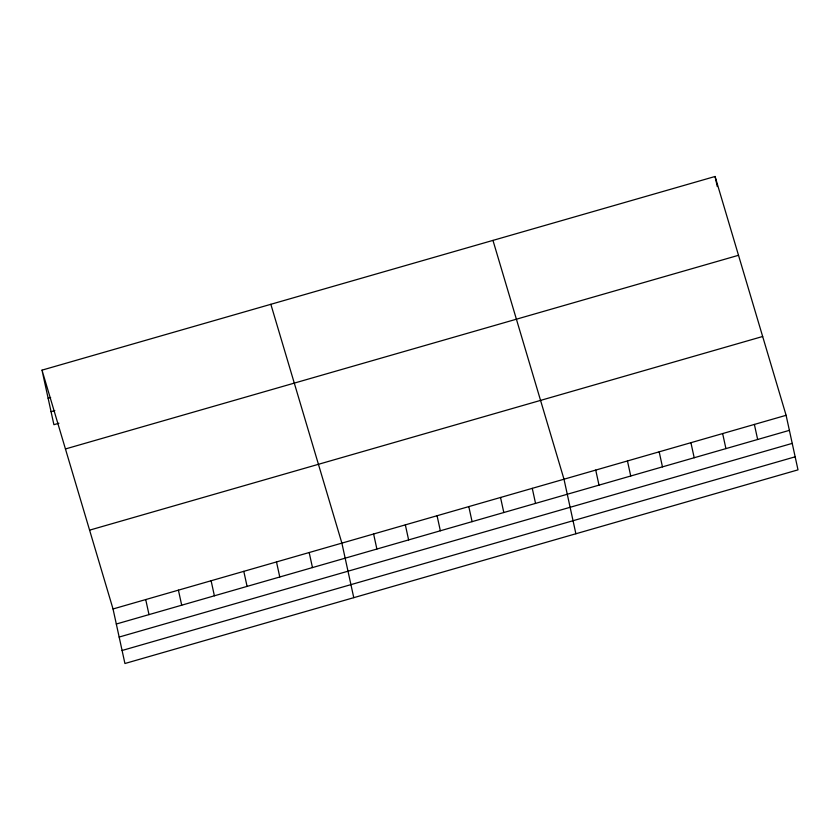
<?xml version="1.0" encoding="UTF-8"?>
<svg xmlns="http://www.w3.org/2000/svg" width="840" height="840" viewBox="0 0 840 840"><rect width="100%" height="100%" fill="white"/><g stroke="black" fill="none" stroke-linecap="round" stroke-linejoin="round"><path stroke-width="1.26" d="M42 370.146L715.071 176.484L786.103 415.306L798 469.854L124.929 663.516L113.033 608.969L42 370.146L53.897 424.694L58.926 423.245M48.121 398.233L50.642 397.509M51.051 411.663L54.821 410.582M65.436 448.959L738.518 255.297M89.586 530.156L762.668 336.494M113.033 608.969L786.103 415.306M116.308 624.025L789.39 430.353M119.154 637.056L792.236 443.384M122.084 650.486L795.154 456.813M492.965 240.398L563.997 479.209L575.883 533.757M270.848 304.3L341.88 543.123L353.766 597.671M715.071 176.484L717.266 186.522M754.373 424.431L757.659 439.488M722.642 433.566L725.928 448.613M690.911 442.691L694.197 457.748M659.179 451.826L662.466 466.872M627.459 460.95L630.735 476.007M595.728 470.085L599.004 485.132M532.266 488.344L535.542 503.391M500.535 497.48L503.811 512.526M468.804 506.604L472.08 521.651M437.073 515.739L440.349 530.785M405.342 524.864L408.618 539.91M373.611 533.999L376.887 549.045M309.183 552.531L312.469 567.577M276.496 561.939L279.772 576.986M243.799 571.347L247.086 586.394M211.113 580.755L214.389 595.801M178.416 590.163L181.703 605.21M145.719 599.561L149.006 614.618"/></g></svg>
